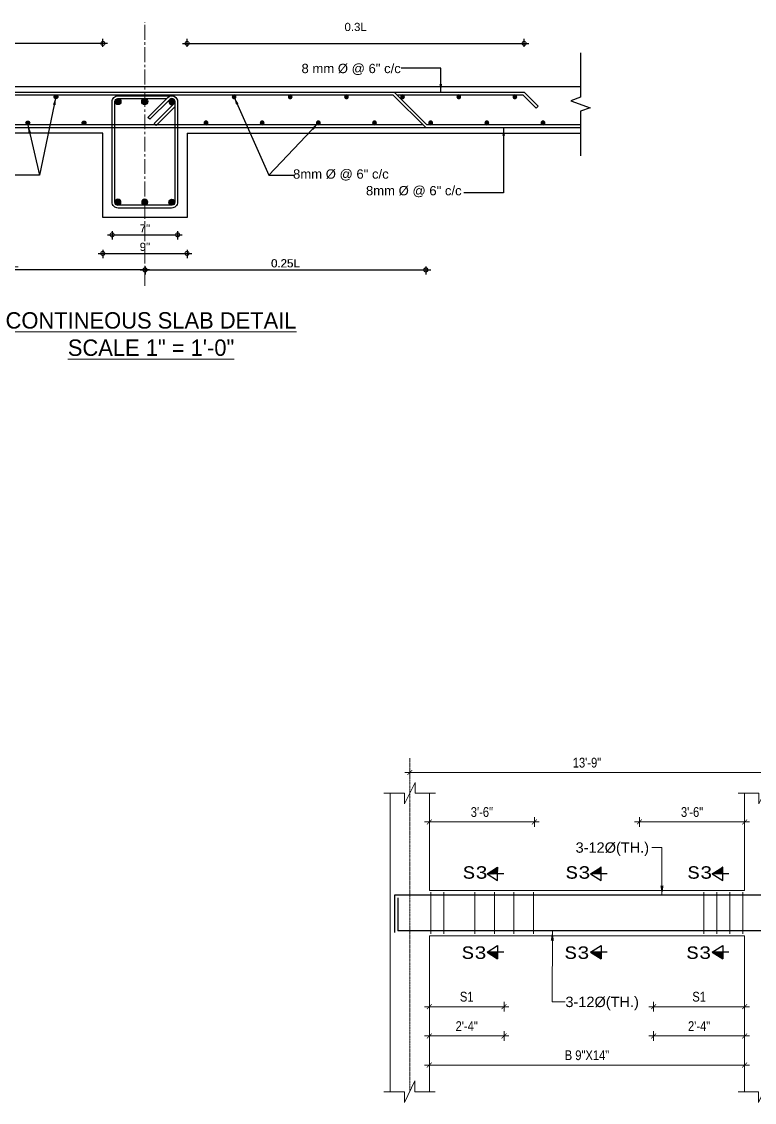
# Model space of a CAD drawing. Header units: inches. Extents: x -2812 to 9774, y -15726 to -746.
# Drawn here: x -1159 to -708, y -11394 to -10729 of the extents above; entities that cross this region are included whole.
import ezdxf

# ---------------------------------------------------------------- set-up
doc = ezdxf.new("R2010")
doc.units = ezdxf.units.IN
doc.header["$LTSCALE"] = 17
doc.header["$MEASUREMENT"] = 0
for name, pattern in [('ACAD_ISO02W100', [15, 12, -3]), ('ACAD_ISO03W100', [30, 12, -18]), ('CENTER2', [1.125, 0.75, -0.125, 0.125, -0.125])]:
    doc.linetypes.add(name, pattern=pattern)
for name, color, linetype, lineweight in [('09 CONTINUITY', 7, 'Continuous', 9), ('15 CENTER', 113, 'CENTER2', 15), ('15 TEXT', 7, 'Continuous', 15), ('20 BEAM ELEVATION', 140, 'ACAD_ISO03W100', 20), ('20 BEAM SECTION ARROW', 7, 'ACAD_ISO02W100', 20), ('20 STIRRUPS', 137, 'Continuous', 20), ('25 BOT BAR', 12, 'Continuous', 25), ('30 RENFORCEMENT', 12, 'Continuous', 30), ('CENTERLINE', 1, 'CENTER2', 5), ('Rebar', 250, 'Continuous', 30), ('RINF', 4, 'Continuous', 25), ('STIRRUPS', 4, 'Continuous', 30), ('TEXT', 231, 'Continuous', 20)]:
    doc.layers.add(name, color=color, linetype=linetype, lineweight=lineweight)
for name, color, linetype in [('border', 241, 'Continuous'), ('break line', 142, 'Continuous'), ('Dim', 1, 'Continuous')]:
    doc.layers.add(name, color=color, linetype=linetype)
doc.styles.add('1-12', font='arial.ttf', dxfattribs={"height": 1})
doc.styles.add('1-96', font='arial.ttf', dxfattribs={"height": 7})
doc.styles.add('ARIAL', font='arial.ttf')
doc.styles.add('CUNEW', font='cour.ttf')
doc.styles.add('ordinary', font='ARIALN.TTF')
doc.styles.add('TEX8', font='cour.ttf', dxfattribs={"width": 0.75})
doc.dimstyles.new('8 times', dxfattribs={"dimtxt": 7, "dimasz": 7, "dimexe": 4, "dimexo": 1, "dimgap": 2, "dimtad": 1, "dimdec": 0, "dimlfac": 0.125, "dimzin": 0, "dimdsep": 46, "dimlunit": 4, "dimtxsty": '1-96', "dimblk": 'DOTSMALL', "dimcen": 3, "dimdle": 4, "dimclrd": 256, "dimclre": 256, "dimclrt": 6, "dimadec": 0, "dimazin": 0, "dimtfac": 1, "dimtdec": 0, "dimtix": 1, "dimtofl": 0, "dimtmove": 1, "dimatfit": 3, "dimfxl": 3, "dimfxlon": 1, "dimtolj": 1, "dimtzin": 0, "dimlwd": -1, "dimlwe": -1, "dimarcsym": 0})
doc.dimstyles.new('SUREN 1', dxfattribs={"dimtxt": 0.75, "dimasz": 6, "dimexe": 1.5, "dimexo": 1.5, "dimgap": 1, "dimtad": 1, "dimdec": 1, "dimzin": 3, "dimdsep": 46, "dimlunit": 4, "dimtxsty": 'TEX8', "dimblk": 'ARCHTICK', "dimcen": 0.09375, "dimclrd": 1, "dimclre": 1, "dimclrt": 256, "dimadec": 0, "dimazin": 0, "dimtfac": 0.75, "dimtdec": 1, "dimtmove": 1, "dimatfit": 3, "dimfxl": 1, "dimtolj": 1, "dimtzin": 0, "dimlwd": 9, "dimlwe": 9, "dimarcsym": 0})
doc.dimstyles.new('SUREN 4', dxfattribs={"dimtxt": 4, "dimasz": 3, "dimexe": 3, "dimexo": 0, "dimgap": 3, "dimtad": 1, "dimdec": 0, "dimzin": 3, "dimdsep": 46, "dimlunit": 4, "dimtxsty": 'ordinary', "dimblk": 'ARCHTICK', "dimcen": 8, "dimdle": 3, "dimclrd": 1, "dimclre": 5, "dimclrt": 256, "dimadec": 3, "dimazin": 0, "dimtfac": 1, "dimtdec": 0, "dimtmove": 1, "dimatfit": 3, "dimfxl": 3, "dimfxlon": 1, "dimfrac": 1, "dimtolj": 1, "dimtzin": 0, "dimlwd": 5, "dimlwe": 5, "dimarcsym": 0})

# ---------------------------------------------------------------- blocks, each defined once
blk = doc.blocks.new('10 mm bar')
at = {"layer": 'Rebar'}
blk.add_hatch(color=256, dxfattribs=at).paths.add_polyline_path([(-0.2, 0, 1), (0.2, 0, 1)])
for q in [(-0.14, 0.14), (0, 0.2), (0.14, 0.14), (-0.2, 0), (-0.14, -0.14), (0.2, 0), (0, -0.2), (0.14, -0.14)]:
    blk.add_line((0, 0), q, dxfattribs=at)
blk.add_circle((0, 0), 0.2, dxfattribs=at)
blk = doc.blocks.new('16 mm bar')
at = {"layer": 'Rebar'}
blk.add_hatch(color=256, dxfattribs=at).paths.add_polyline_path([(-0.32, 0, 1), (0.32, 0, 1)])
for q in [(-0.32, 0), (-0.23, 0.23), (0, 0.32), (0.23, 0.23), (0.32, 0), (-0.23, -0.23), (0, -0.32), (0.23, -0.23)]:
    blk.add_line((0, 0), q, dxfattribs=at)
blk.add_circle((0, 0), 0.32, dxfattribs=at)
blk = doc.blocks.new('_DotSmall')
at = {"color": 0, "const_width": 0.5}
blk.add_lwpolyline([(-0.0625, 0, 1), (0.0625, 0, 1)], format="xyb", close=True, dxfattribs=at)
blk = doc.blocks.new('*D239')
at = {"layer": 'Defpoints', "color": 0, "transparency": 16777216}
for p in [(716.38, 285.02), (428.38, 248.23), (716.38, 243.43)]:
    blk.add_point(p, dxfattribs=at)
at = {"layer": 'Dim', "transparency": 16777216}
for p, q in [((428.38, 282.02), (428.38, 289.02)), ((716.38, 282.02), (716.38, 289.02)), ((424.38, 285.02), (720.38, 285.02))]:
    blk.add_line(p, q, dxfattribs=at)
at = {"layer": 'Dim', "transparency": 16777216, "xscale": 7, "yscale": 7, "zscale": 7, "rotation": 180}
blk.add_blockref('_DotSmall', (428.38, 285.02), dxfattribs=at)
at = {"layer": 'Dim', "transparency": 16777216, "xscale": 7, "yscale": 7, "zscale": 7}
blk.add_blockref('_DotSmall', (716.38, 285.02), dxfattribs=at)
at = {"layer": 'Dim', "color": 6, "transparency": 16777216, "insert": (572.38, 299.09), "char_height": 7, "attachment_point": 5, "style": '1-96'}
blk.add_mtext('\\A1;0.3L', dxfattribs=at)
blk = doc.blocks.new('*D240')
at = {"layer": 'Defpoints', "color": 0, "transparency": 16777216}
for p in [(68.27, 285.02), (68.27, 243.43), (356.38, 248.23)]:
    blk.add_point(p, dxfattribs=at)
at = {"layer": 'Dim', "transparency": 16777216}
for p, q in [((68.27, 282.02), (68.27, 289.02)), ((356.38, 282.02), (356.38, 289.02)), ((360.38, 285.02), (64.27, 285.02))]:
    blk.add_line(p, q, dxfattribs=at)
at = {"layer": 'Dim', "transparency": 16777216, "xscale": 7, "yscale": 7, "zscale": 7, "rotation": 180}
blk.add_blockref('_DotSmall', (68.27, 285.02), dxfattribs=at)
at = {"layer": 'Dim', "transparency": 16777216, "xscale": 7, "yscale": 7, "zscale": 7}
blk.add_blockref('_DotSmall', (356.38, 285.02), dxfattribs=at)
at = {"layer": 'Dim', "color": 6, "transparency": 16777216, "insert": (212.38, 297.41), "char_height": 7, "attachment_point": 5, "style": '1-96'}
blk.add_mtext('\\A1;0.3L', dxfattribs=at)
blk = doc.blocks.new('*D241')
at = {"layer": 'Defpoints', "color": 0, "transparency": 16777216}
for p in [(632.27, 216.23), (392.27, 136.23), (632.27, 91.33)]:
    blk.add_point(p, dxfattribs=at)
at = {"layer": 'Dim', "transparency": 16777216}
for p, q in [((392.27, 94.33), (392.27, 87.33)), ((632.27, 94.33), (632.27, 87.33)), ((388.27, 91.33), (636.27, 91.33))]:
    blk.add_line(p, q, dxfattribs=at)
at = {"layer": 'Dim', "transparency": 16777216, "xscale": 7, "yscale": 7, "zscale": 7, "rotation": 180}
blk.add_blockref('_DotSmall', (392.27, 91.33), dxfattribs=at)
at = {"layer": 'Dim', "transparency": 16777216, "xscale": 7, "yscale": 7, "zscale": 7}
blk.add_blockref('_DotSmall', (632.27, 91.33), dxfattribs=at)
at = {"layer": 'Dim', "color": 6, "transparency": 16777216, "insert": (512.27, 96.91), "char_height": 7, "attachment_point": 5, "style": '1-96'}
blk.add_mtext('\\A1;0.25L', dxfattribs=at)
blk = doc.blocks.new('*D242')
at = {"layer": 'Defpoints', "color": 0, "transparency": 16777216}
for p in [(152.27, 216.23), (392.27, 136.23), (152.27, 91.33)]:
    blk.add_point(p, dxfattribs=at)
at = {"layer": 'Dim', "transparency": 16777216}
for p, q in [((152.27, 94.33), (152.27, 87.33)), ((392.27, 94.33), (392.27, 87.33)), ((396.27, 91.33), (148.27, 91.33))]:
    blk.add_line(p, q, dxfattribs=at)
at = {"layer": 'Dim', "transparency": 16777216, "xscale": 7, "yscale": 7, "zscale": 7, "rotation": 180}
blk.add_blockref('_DotSmall', (152.27, 91.33), dxfattribs=at)
at = {"layer": 'Dim', "transparency": 16777216, "xscale": 7, "yscale": 7, "zscale": 7}
blk.add_blockref('_DotSmall', (392.27, 91.33), dxfattribs=at)
at = {"layer": 'Dim', "color": 6, "transparency": 16777216, "insert": (272.27, 96.91), "char_height": 7, "attachment_point": 5, "style": '1-96'}
blk.add_mtext('\\A1;0.25L', dxfattribs=at)
blk = doc.blocks.new('*D243')
at = {"layer": 'Defpoints', "color": 0, "transparency": 16777216}
for p in [(364.27, 147.43), (420.27, 147.43), (420.27, 121.31)]:
    blk.add_point(p, dxfattribs=at)
at = {"layer": 'Dim', "transparency": 16777216}
for p, q in [((360.27, 121.31), (424.27, 121.31)), ((364.27, 124.31), (364.27, 117.31)), ((420.27, 124.31), (420.27, 117.31))]:
    blk.add_line(p, q, dxfattribs=at)
at = {"layer": 'Dim', "transparency": 16777216, "xscale": 7, "yscale": 7, "zscale": 7, "rotation": 180}
blk.add_blockref('_DotSmall', (364.27, 121.31), dxfattribs=at)
at = {"layer": 'Dim', "transparency": 16777216, "xscale": 7, "yscale": 7, "zscale": 7}
blk.add_blockref('_DotSmall', (420.27, 121.31), dxfattribs=at)
at = {"layer": 'Dim', "color": 6, "transparency": 16777216, "insert": (392.27, 126.81), "char_height": 7, "attachment_point": 5, "style": '1-96'}
blk.add_mtext('\\A1;7"', dxfattribs=at)
blk = doc.blocks.new('*D244')
at = {"layer": 'Defpoints', "color": 0, "transparency": 16777216}
for p in [(356.27, 136.23), (428.27, 136.23), (428.27, 105.41)]:
    blk.add_point(p, dxfattribs=at)
at = {"layer": 'Dim', "transparency": 16777216}
for p, q in [((352.27, 105.41), (432.27, 105.41)), ((356.27, 108.41), (356.27, 101.41)), ((428.27, 108.41), (428.27, 101.41))]:
    blk.add_line(p, q, dxfattribs=at)
at = {"layer": 'Dim', "transparency": 16777216, "xscale": 7, "yscale": 7, "zscale": 7, "rotation": 180}
blk.add_blockref('_DotSmall', (356.27, 105.41), dxfattribs=at)
at = {"layer": 'Dim', "transparency": 16777216, "xscale": 7, "yscale": 7, "zscale": 7}
blk.add_blockref('_DotSmall', (428.27, 105.41), dxfattribs=at)
at = {"layer": 'Dim', "color": 6, "transparency": 16777216, "insert": (392.27, 110.99), "char_height": 7, "attachment_point": 5, "style": '1-96'}
blk.add_mtext('\\A1;9"', dxfattribs=at)
blk = doc.blocks.new('*D245')
at = {"layer": 'Defpoints', "color": 0, "transparency": 16777216}
for p in [(632.5, 216.23), (392.5, 136.23), (632.5, 91.33)]:
    blk.add_point(p, dxfattribs=at)
at = {"layer": 'Dim', "transparency": 16777216}
for p, q in [((392.5, 94.33), (392.5, 87.33)), ((632.5, 94.33), (632.5, 87.33)), ((388.5, 91.33), (636.5, 91.33))]:
    blk.add_line(p, q, dxfattribs=at)
at = {"layer": 'Dim', "transparency": 16777216, "xscale": 7, "yscale": 7, "zscale": 7, "rotation": 180}
blk.add_blockref('_DotSmall', (392.5, 91.33), dxfattribs=at)
at = {"layer": 'Dim', "transparency": 16777216, "xscale": 7, "yscale": 7, "zscale": 7}
blk.add_blockref('_DotSmall', (632.5, 91.33), dxfattribs=at)
at = {"layer": 'Dim', "color": 6, "transparency": 16777216, "insert": (512.5, 96.91), "char_height": 7, "attachment_point": 5, "style": '1-96'}
blk.add_mtext('\\A1;0.25L', dxfattribs=at)
blk = doc.blocks.new('_ArchTick')
at = {"color": 0, "linetype": 'ByBlock', "const_width": 0.15}
blk.add_lwpolyline([(-0.5, -0.5), (0.5, 0.5)], dxfattribs=at)
blk = doc.blocks.new('*D1271')
at = {"layer": 'Defpoints', "color": 0, "transparency": 16777216}
for p in [(16024.78, -8797.12), (16080.78, -8797.12), (16024.78, -8840.73)]:
    blk.add_point(p, dxfattribs=at)
at = {"layer": 'Dim', "color": 5, "lineweight": 5, "transparency": 16777216}
for p, q in [((16024.78, -8837.73), (16024.78, -8843.73)), ((16080.78, -8837.73), (16080.78, -8843.73))]:
    blk.add_line(p, q, dxfattribs=at)
at = {"layer": 'Dim', "color": 1, "lineweight": 5, "transparency": 16777216}
blk.add_line((16083.78, -8840.73), (16021.78, -8840.73), dxfattribs=at)
at = {"layer": 'Dim', "color": 1, "lineweight": 5, "transparency": 16777216, "xscale": 3, "yscale": 3, "zscale": 3, "rotation": 180}
blk.add_blockref('_ArchTick', (16024.78, -8840.73), dxfattribs=at)
at = {"layer": 'Dim', "color": 1, "lineweight": 5, "transparency": 16777216, "xscale": 3, "yscale": 3, "zscale": 3}
blk.add_blockref('_ArchTick', (16080.78, -8840.73), dxfattribs=at)
at = {"layer": 'Dim', "transparency": 16777216, "insert": (16052.78, -8834.62), "char_height": 6, "attachment_point": 5, "style": 'ordinary'}
blk.add_mtext('\\A1;S1', dxfattribs=at)
blk = doc.blocks.new('*D1272')
at = {"layer": 'Defpoints', "color": 0, "transparency": 16777216}
for p in [(16024.78, -8797.12), (16080.78, -8797.12), (16080.78, -8858.73)]:
    blk.add_point(p, dxfattribs=at)
at = {"layer": 'Dim', "color": 1, "lineweight": 5, "transparency": 16777216}
blk.add_line((16021.78, -8858.73), (16083.78, -8858.73), dxfattribs=at)
at = {"layer": 'Dim', "color": 5, "lineweight": 5, "transparency": 16777216}
for p, q in [((16024.78, -8855.73), (16024.78, -8861.73)), ((16080.78, -8855.73), (16080.78, -8861.73))]:
    blk.add_line(p, q, dxfattribs=at)
at = {"layer": 'Dim', "color": 1, "lineweight": 5, "transparency": 16777216, "xscale": 3, "yscale": 3, "zscale": 3, "rotation": 180}
blk.add_blockref('_ArchTick', (16024.78, -8858.73), dxfattribs=at)
at = {"layer": 'Dim', "color": 1, "lineweight": 5, "transparency": 16777216, "xscale": 3, "yscale": 3, "zscale": 3}
blk.add_blockref('_ArchTick', (16080.78, -8858.73), dxfattribs=at)
at = {"layer": 'Dim', "transparency": 16777216, "insert": (16052.78, -8852.72), "char_height": 6, "attachment_point": 5, "style": 'ordinary'}
blk.add_mtext('\\A1;2\'-4"', dxfattribs=at)
blk = doc.blocks.new('*D1273')
at = {"layer": 'Defpoints', "color": 0, "transparency": 16777216}
for p in [(15886.78, -8797.12), (15932.78, -8797.12), (15932.78, -8840.73)]:
    blk.add_point(p, dxfattribs=at)
at = {"layer": 'Dim', "color": 5, "lineweight": 5, "transparency": 16777216}
for p, q in [((15886.78, -8837.73), (15886.78, -8843.73)), ((15932.78, -8837.73), (15932.78, -8843.73))]:
    blk.add_line(p, q, dxfattribs=at)
at = {"layer": 'Dim', "color": 1, "lineweight": 5, "transparency": 16777216}
blk.add_line((15883.78, -8840.73), (15935.78, -8840.73), dxfattribs=at)
at = {"layer": 'Dim', "color": 1, "lineweight": 5, "transparency": 16777216, "xscale": 3, "yscale": 3, "zscale": 3, "rotation": 180}
blk.add_blockref('_ArchTick', (15886.78, -8840.73), dxfattribs=at)
at = {"layer": 'Dim', "color": 1, "lineweight": 5, "transparency": 16777216, "xscale": 3, "yscale": 3, "zscale": 3}
blk.add_blockref('_ArchTick', (15932.78, -8840.73), dxfattribs=at)
at = {"layer": 'Dim', "transparency": 16777216, "insert": (15909.78, -8834.62), "char_height": 6, "attachment_point": 5, "style": 'ordinary'}
blk.add_mtext('\\A1;S1', dxfattribs=at)
blk = doc.blocks.new('*D1274')
at = {"layer": 'Defpoints', "color": 0, "transparency": 16777216}
for p in [(15886.78, -8797.12), (15932.78, -8797.12), (15932.78, -8858.73)]:
    blk.add_point(p, dxfattribs=at)
at = {"layer": 'Dim', "color": 1, "lineweight": 5, "transparency": 16777216}
blk.add_line((15883.78, -8858.73), (15935.78, -8858.73), dxfattribs=at)
at = {"layer": 'Dim', "color": 5, "lineweight": 5, "transparency": 16777216}
for p, q in [((15886.78, -8855.73), (15886.78, -8861.73)), ((15932.78, -8855.73), (15932.78, -8861.73))]:
    blk.add_line(p, q, dxfattribs=at)
at = {"layer": 'Dim', "color": 1, "lineweight": 5, "transparency": 16777216, "xscale": 3, "yscale": 3, "zscale": 3, "rotation": 180}
blk.add_blockref('_ArchTick', (15886.78, -8858.73), dxfattribs=at)
at = {"layer": 'Dim', "color": 1, "lineweight": 5, "transparency": 16777216, "xscale": 3, "yscale": 3, "zscale": 3}
blk.add_blockref('_ArchTick', (15932.78, -8858.73), dxfattribs=at)
at = {"layer": 'Dim', "transparency": 16777216, "insert": (15909.78, -8852.72), "char_height": 6, "attachment_point": 5, "style": 'ordinary'}
blk.add_mtext('\\A1;2\'-4"', dxfattribs=at)
blk = doc.blocks.new('*D1275')
at = {"layer": 'Defpoints', "color": 0, "transparency": 16777216}
for p in [(15886.78, -8876.73), (15886.78, -8876.73), (16080.78, -8876.73)]:
    blk.add_point(p, dxfattribs=at)
at = {"layer": 'Dim', "color": 1, "lineweight": 5, "transparency": 16777216}
blk.add_line((16083.78, -8876.73), (15883.78, -8876.73), dxfattribs=at)
at = {"layer": 'Dim', "color": 5, "lineweight": 5, "transparency": 16777216}
for p, q in [((15886.78, -8876.73), (15886.78, -8873.73)), ((16080.78, -8876.73), (16080.78, -8873.73))]:
    blk.add_line(p, q, dxfattribs=at)
at = {"layer": 'Dim', "color": 1, "lineweight": 5, "transparency": 16777216, "xscale": 3, "yscale": 3, "zscale": 3, "rotation": 180}
blk.add_blockref('_ArchTick', (15886.78, -8876.73), dxfattribs=at)
at = {"layer": 'Dim', "color": 1, "lineweight": 5, "transparency": 16777216, "xscale": 3, "yscale": 3, "zscale": 3}
blk.add_blockref('_ArchTick', (16080.78, -8876.73), dxfattribs=at)
at = {"layer": 'Dim', "transparency": 16777216, "insert": (15983.78, -8870.66), "char_height": 6, "attachment_point": 5, "style": 'ordinary'}
blk.add_mtext('\\A1;B 9"X14"', dxfattribs=at)
blk = doc.blocks.new('*D1279')
at = {"layer": 'Defpoints', "color": 0, "transparency": 16777216}
for p in [(15874.78, -8687.64), (16092.78, -8687.64), (16092.78, -8696.54)]:
    blk.add_point(p, dxfattribs=at)
at = {"layer": 'Dim', "color": 1, "lineweight": 5, "transparency": 16777216}
blk.add_line((15871.78, -8696.54), (16095.78, -8696.54), dxfattribs=at)
at = {"layer": 'Dim', "color": 5, "lineweight": 5, "transparency": 16777216}
for p, q in [((15874.78, -8693.54), (15874.78, -8699.54)), ((16092.78, -8693.54), (16092.78, -8699.54))]:
    blk.add_line(p, q, dxfattribs=at)
at = {"layer": 'Dim', "color": 1, "lineweight": 5, "transparency": 16777216, "xscale": 3, "yscale": 3, "zscale": 3, "rotation": 180}
blk.add_blockref('_ArchTick', (15874.78, -8696.54), dxfattribs=at)
at = {"layer": 'Dim', "color": 1, "lineweight": 5, "transparency": 16777216, "xscale": 3, "yscale": 3, "zscale": 3}
blk.add_blockref('_ArchTick', (16092.78, -8696.54), dxfattribs=at)
at = {"layer": 'Dim', "transparency": 16777216, "insert": (15983.78, -8690.48), "char_height": 6, "attachment_point": 5, "style": 'ordinary'}
blk.add_mtext('\\A1;13\'-9"', dxfattribs=at)
blk = doc.blocks.new('*D1280')
at = {"layer": 'Defpoints', "color": 0, "transparency": 16777216}
for p in [(16016.11, -8726.95), (16080.78, -8769.12), (16016.11, -8773.63, 0)]:
    blk.add_point(p, dxfattribs=at)
at = {"layer": 'Dim', "color": 5, "lineweight": 5, "transparency": 16777216}
for p, q in [((16016.11, -8729.95), (16016.11, -8723.95)), ((16080.78, -8729.95), (16080.78, -8723.95))]:
    blk.add_line(p, q, dxfattribs=at)
at = {"layer": 'Dim', "color": 1, "lineweight": 5, "transparency": 16777216}
blk.add_line((16083.78, -8726.95), (16013.11, -8726.95), dxfattribs=at)
at = {"layer": 'Dim', "color": 1, "lineweight": 5, "transparency": 16777216, "xscale": 3, "yscale": 3, "zscale": 3, "rotation": 180}
blk.add_blockref('_ArchTick', (16016.11, -8726.95), dxfattribs=at)
at = {"layer": 'Dim', "color": 1, "lineweight": 5, "transparency": 16777216, "xscale": 3, "yscale": 3, "zscale": 3}
blk.add_blockref('_ArchTick', (16080.78, -8726.95), dxfattribs=at)
at = {"layer": 'Dim', "transparency": 16777216, "insert": (16048.45, -8720.89), "char_height": 6, "attachment_point": 5, "style": 'ordinary'}
blk.add_mtext('\\A1;3\'-6"', dxfattribs=at)
blk = doc.blocks.new('*D1281')
at = {"layer": 'Defpoints', "color": 0, "transparency": 16777216}
for p in [(15886.78, -8726.95), (15951.45, -8769.12), (15886.78, -8773.63, 0)]:
    blk.add_point(p, dxfattribs=at)
at = {"layer": 'Dim', "color": 5, "lineweight": 5, "transparency": 16777216}
for p, q in [((15886.78, -8729.95), (15886.78, -8723.95)), ((15951.45, -8729.95), (15951.45, -8723.95))]:
    blk.add_line(p, q, dxfattribs=at)
at = {"layer": 'Dim', "color": 1, "lineweight": 5, "transparency": 16777216}
blk.add_line((15954.45, -8726.95), (15883.78, -8726.95), dxfattribs=at)
at = {"layer": 'Dim', "color": 1, "lineweight": 5, "transparency": 16777216, "xscale": 3, "yscale": 3, "zscale": 3, "rotation": 180}
blk.add_blockref('_ArchTick', (15886.78, -8726.95), dxfattribs=at)
at = {"layer": 'Dim', "color": 1, "lineweight": 5, "transparency": 16777216, "xscale": 3, "yscale": 3, "zscale": 3}
blk.add_blockref('_ArchTick', (15951.45, -8726.95), dxfattribs=at)
at = {"layer": 'Dim', "transparency": 16777216, "insert": (15919.11, -8720.89), "char_height": 6, "attachment_point": 5, "style": 'ordinary'}
blk.add_mtext('\\A1;3\'-6"', dxfattribs=at)
blk = doc.blocks.new('middle slab')
at = {"layer": 'border'}
for p, q in [((20.27, 248.23), (764.5, 248.23)), ((356.27, 208.23), (20.27, 208.23)), ((428.27, 208.23), (764.5, 208.23))]:
    blk.add_line(p, q, dxfattribs=at)
blk.add_lwpolyline([(428.27, 208.23), (428.27, 136.23), (356.27, 136.23), (356.27, 208.23)], dxfattribs=at)
at = {"layer": 'break line'}
for points in [[(20.27, 272.23), (20.27, 234.23), (12.02, 231.23), (28.51, 225.23), (20.27, 222.23), (20.27, 184.23)], [(764.5, 277), (764.5, 239), (756.26, 236), (772.75, 230), (764.5, 227), (764.5, 189)]]:
    blk.add_lwpolyline(points, dxfattribs=at)
at = {"layer": 'CENTERLINE'}
blk.add_line((392.27, 77.73), (392.27, 303.2), dxfattribs=at)
at = {"layer": 'Rebar'}
for p, q in [((68.27, 243.43), (56.25, 231.41)), ((69.26, 241.03), (57.95, 229.71)), ((68.27, 243.43), (716.27, 243.43)), ((69.26, 241.03), (176.87, 241.03)), ((151.27, 215.43), (179.27, 243.43)), ((152.27, 213.03), (180.27, 241.03)), ((180.27, 241.03), (604.27, 241.03)), ((632.27, 213.03), (604.27, 241.03)), ((633.26, 215.43), (605.26, 243.43)), ((607.66, 241.03), (715.27, 241.03)), ((715.27, 241.03), (726.58, 229.71)), ((716.27, 243.43), (728.28, 231.41)), ((57.95, 229.71), (56.25, 231.41)), ((726.58, 229.71), (728.28, 231.41)), ((151.27, 215.43), (20.27, 215.43)), ((20.27, 213.03), (764.5, 213.03)), ((629.87, 215.43), (154.67, 215.43)), ((764.5, 215.43), (633.26, 215.43))]:
    blk.add_line(p, q, dxfattribs=at)
at = {"layer": 'STIRRUPS'}
blk.add_lwpolyline([(415.15, 144.23), (369.39, 144.23, -0.414214), (364.27, 149.35), (364.27, 235.11, -0.414214), (369.39, 240.23), (415.15, 240.23, -0.414214), (420.27, 235.11), (420.27, 149.35, -0.414214)], format="xyb", close=True, dxfattribs=at)
for points in [[(415.31, 237.83), (415.31, 237.83, -0.414214), (417.87, 235.27), (417.87, 149.19, -0.414214), (415.31, 146.63), (369.23, 146.63, -0.414214), (366.67, 149.19), (366.67, 235.27, -0.414214), (369.23, 237.83), (410.85, 237.83)], [(417.87, 230.81), (401.84, 214.79), (400.14, 216.48), (417.12, 233.45, 1), (413.5, 237.08), (396.52, 220.1), (394.83, 221.8), (411.8, 238.77, -0.673981), (420.26, 235.19, -0.673981)]]:
    blk.add_lwpolyline(points, format="xyb", dxfattribs=at)
at = {"layer": 'Rebar', "yscale": 8, "zscale": 8}
for name, p, xscale in [('10 mm bar', (76.27, 239.43), 8), ('10 mm bar', (124.27, 239.43), 8), ('10 mm bar', (172.27, 239.43), 8), ('10 mm bar', (220.27, 239.43), 8), ('10 mm bar', (268.27, 239.43), 8), ('10 mm bar', (316.27, 239.43), 8), ('10 mm bar', (468.5, 239.43), -8), ('10 mm bar', (516.5, 239.43), -8), ('10 mm bar', (564.5, 239.43), -8), ('10 mm bar', (612.5, 239.43), -8), ('10 mm bar', (660.5, 239.43), -8), ('10 mm bar', (708.5, 239.43), -8), ('16 mm bar', (369.23, 235.27), 8), ('16 mm bar', (392.11, 235.27), 8), ('16 mm bar', (415.31, 235.27), -8), ('10 mm bar', (52.27, 217.03), 8), ('10 mm bar', (100.27, 217.03), 8), ('10 mm bar', (148.27, 217.03), 8), ('10 mm bar', (196.27, 217.03), 8), ('10 mm bar', (244.27, 217.03), 8), ('10 mm bar', (292.27, 217.03), 8), ('10 mm bar', (340.27, 217.03), 8), ('10 mm bar', (444.5, 217.03), -8), ('10 mm bar', (492.5, 217.03), -8), ('10 mm bar', (540.5, 217.03), -8), ('10 mm bar', (588.5, 217.03), -8), ('10 mm bar', (636.5, 217.03), -8), ('10 mm bar', (684.5, 217.03), -8), ('10 mm bar', (732.5, 217.03), -8)]:
    blk.add_blockref(name, p, dxfattribs=dict(at, xscale=xscale))
at = {"layer": 'Rebar', "yscale": 8, "zscale": 8, "rotation": 180}
for p, xscale in [((369.23, 149.19), -8), ((392.11, 149.19), -8), ((415.31, 149.19), 8)]:
    blk.add_blockref('16 mm bar', p, dxfattribs=dict(at, xscale=xscale))
at = {"layer": 'TEXT', "char_height": 8, "style": '1-12'}
for s, insert, width, attachment_point in [('8 mm %%C @ 6" c/c', (217.2, 261.39), 139.2248, 8), ('8 mm %%C @ 6" c/c', (568.55, 258), 139.2248, 8), ('8mm %%C @ 6" c/c', (232.63, 177.33), 139.2248, 2), ('8mm %%C @ 6" c/c', (559.76, 177.33), 123.5064, 2), ('8 mm %%C @ 6" c/c', (186.03, 162.88), 139.2248, 2), ('8mm %%C @ 6" c/c', (622.07, 163.09), 139.2248, 2)]:
    blk.add_mtext(s, dxfattribs=dict(at, insert=insert, width=width, attachment_point=attachment_point))
at = {"layer": 'TEXT', "insert": (397.53, 17.59), "char_height": 14, "width": 371.3549, "attachment_point": 8}
blk.add_mtext('{\\LCONTINEOUS SLAB DETAIL\\PSCALE 1" = 1\'-0"}', dxfattribs=at)
at = {"layer": 'Dim'}
dim = blk.add_linear_dim(base=(68.27, 285.02), p1=(356.38, 248.23), p2=(68.27, 243.43), angle=180, text='0.3L', dimstyle='8 times', dxfattribs=at)
dim.commit()
dim.dimension.update_dxf_attribs({"geometry": '*D240', "text_midpoint": (212.38, 291.84), "dimtype": 128})
dim = blk.add_linear_dim(base=(716.38, 285.02), p1=(428.38, 248.23), p2=(716.38, 243.43), text='0.3L', dimstyle='8 times', dxfattribs=at)
dim.commit()
dim.dimension.update_dxf_attribs({"geometry": '*D239', "text_midpoint": (572.38, 293.51), "dimtype": 128})
dim = blk.add_linear_dim(base=(152.27, 91.33), p1=(392.27, 136.23), p2=(152.27, 216.23), angle=180, text='0.25L', dimstyle='8 times', dxfattribs=at)
dim.commit()
dim.dimension.update_dxf_attribs({"geometry": '*D242', "text_midpoint": (272.27, 96.91)})
for base, p1, p2, picture, middle in [((632.27, 91.33), (392.27, 136.23), (632.27, 216.23), '*D241', (512.27, 96.91)), ((632.5, 91.33), (392.5, 136.23), (632.5, 216.23), '*D245', (512.5, 96.91))]:
    dim = blk.add_linear_dim(base=base, p1=p1, p2=p2, text='0.25L', dimstyle='8 times', dxfattribs=at)
    dim.commit()
    dim.dimension.update_dxf_attribs({"geometry": picture, "text_midpoint": middle})
for base, p1, p2, picture, middle in [((420.27, 121.31), (364.27, 147.43), (420.27, 147.43), '*D243', (392.27, 126.81)), ((428.27, 105.41), (356.27, 136.23), (428.27, 136.23), '*D244', (392.27, 110.99))]:
    dim = blk.add_linear_dim(base=base, p1=p1, p2=p2, dimstyle='8 times', dxfattribs=at)
    dim.commit()
    dim.dimension.update_dxf_attribs({"geometry": picture, "text_midpoint": middle})
for points in [[(105.87, 243.43), (105.87, 267.14), (163.3, 267.14)], [(645.15, 243.43), (645.15, 263.75), (611.4, 263.75)], [(316.27, 239.43), (302.16, 172.26)], [(468.38, 239.54), (498.09, 172.26)], [(117.2, 213.03), (117.2, 159.47), (139.6, 159.47)], [(292.27, 215.43), (302.16, 172.26), (280.8, 172.26)], [(540.5, 217.03), (498.09, 172.26), (519.44, 172.26)], [(698.88, 213.03), (698.88, 157.35), (664.91, 157.35)]]:
    blk.add_leader(points, dimstyle='8 times', dxfattribs=at)
blk = doc.blocks.new('BS3')
at = {"layer": 'RINF'}
h = blk.add_hatch(dxfattribs=at)
h.set_pattern_fill('ANSI31', color=1, scale=0.029257, style=0)
h.set_pattern_definition([(135.000000013, (-52728.9968396, -24147.547023), (0.00271529004177, 0.00271529004057), [])])
h.paths.add_polyline_path([(15928.81, -8754.82), (15922.4, -8758.91), (15928.81, -8758.91)])
h = blk.add_hatch(dxfattribs=at)
h.set_pattern_fill('ANSI31', color=1, scale=0.029257, style=0)
h.set_pattern_definition([(135.000000013, (-52792.6307775, -24147.547023), (0.00271529004177, 0.00271529004057), [])])
h.paths.add_polyline_path([(15992.44, -8754.82), (15986.03, -8758.91), (15992.44, -8758.91)])
h = blk.add_hatch(dxfattribs=at)
h.set_pattern_fill('ANSI31', color=1, scale=0.029257, style=0)
h.set_pattern_definition([(135.000000013, (-52867.4710388, -24147.547023), (0.00271529004177, 0.00271529004057), [])])
h.paths.add_polyline_path([(16067.28, -8754.82), (16060.87, -8758.91), (16067.28, -8758.91)])
h = blk.add_hatch(dxfattribs=at)
h.set_pattern_fill('ANSI31', color=1, scale=1.6, style=0)
h.set_pattern_definition([(135.000000013, (-3777802.60724, -825940.36753), (0.148492424155, 0.148492424089), [])])
h.paths.add_polyline_path([(15928.81, -8811.31), (15922.4, -8807.22), (15928.81, -8807.22)])
h = blk.add_hatch(dxfattribs=at)
h.set_pattern_fill('ANSI31', color=1, scale=1.6, style=0)
h.set_pattern_definition([(135.000000013, (-3777866.24117, -825940.36753), (0.148492424155, 0.148492424089), [])])
h.paths.add_polyline_path([(15992.44, -8811.31), (15986.03, -8807.22), (15992.44, -8807.22)])
h = blk.add_hatch(dxfattribs=at)
h.set_pattern_fill('ANSI31', color=1, scale=1.6, style=0)
h.set_pattern_definition([(135.000000013, (-3777941.08143, -825940.36753), (0.148492424155, 0.148492424089), [])])
h.paths.add_polyline_path([(16067.28, -8811.31), (16060.87, -8807.22), (16067.28, -8807.22)])
at = {"layer": '09 CONTINUITY', "color": 2, "lineweight": 5, "ltscale": 25, "elevation": 0}
for points in [[(15890.5, -8709.29), (15877.99, -8709.29), (15877.99, -8702.66), (15871.46, -8715.84), (15871.46, -8709.29), (15858.88, -8709.29)], [(16108.5, -8709.29), (16095.99, -8709.29), (16095.99, -8702.66), (16089.46, -8715.84), (16089.46, -8709.29), (16076.88, -8709.29)], [(15890.45, -8893.12), (15877.95, -8893.12), (15877.95, -8886.49), (15871.41, -8899.67), (15871.41, -8893.12), (15858.83, -8893.12)], [(16108.45, -8893.12), (16095.95, -8893.12), (16095.95, -8886.49), (16089.41, -8899.67), (16089.41, -8893.12), (16076.83, -8893.12)]]:
    blk.add_lwpolyline(points, dxfattribs=at)
at = {"layer": '15 CENTER', "ltscale": 0.05}
blk.add_line((15874.78, -8687.64, 0), (15874.78, -8892.88, 0), dxfattribs=at)
at = {"layer": '20 BEAM ELEVATION', "linetype": 'ByBlock', "ltscale": 20}
for p, q in [((15862.78, -8709.29, 0), (15862.78, -8797.12, 0)), ((15886.78, -8709.29, 0), (15886.78, -8769.12, 0)), ((16080.78, -8709.29, 0), (16080.78, -8769.12, 0)), ((16080.78, -8769.12, 0), (15886.78, -8769.12, 0)), ((15862.78, -8797.12, 0), (15862.78, -8893.12, 0)), ((15886.78, -8797.12, 0), (15886.78, -8893.12, 0)), ((16080.78, -8797.12, 0), (15886.78, -8797.12, 0)), ((16080.78, -8797.12, 0), (16080.78, -8893.12, 0))]:
    blk.add_line(p, q, dxfattribs=at)
at = {"layer": '20 STIRRUPS'}
for p, q in [((15887.66, -8770.18, 0), (15887.66, -8795.96, 0)), ((15895.66, -8770.18, 0), (15895.66, -8795.96, 0)), ((15914.79, -8770.18, 0), (15914.79, -8795.96, 0)), ((15926.79, -8770.18, 0), (15926.79, -8795.96, 0)), ((15938.79, -8770.18, 0), (15938.79, -8795.96, 0)), ((15950.79, -8770.18, 0), (15950.79, -8795.96, 0)), ((16055.59, -8770.18, 0), (16055.59, -8795.96, 0)), ((16063.59, -8770.18, 0), (16063.59, -8795.96, 0)), ((16071.59, -8770.18, 0), (16071.59, -8795.96, 0)), ((16079.59, -8770.18, 0), (16079.59, -8795.96, 0))]:
    blk.add_line(p, q, dxfattribs=at)
at = {"layer": '30 RENFORCEMENT', "lineweight": 30, "ltscale": 0.75}
for p, q in [((16080.78, -8772.15, 0), (15865.31, -8772.15, 0)), ((15865.31, -8772.15, 0), (15865.31, -8795.04, 0)), ((16281.09, -8772.14, 0), (16080.78, -8772.15, 0)), ((15867.31, -8773.68, 0), (15867.31, -8794.12, 0)), ((16080.78, -8794.12, 0), (15867.31, -8794.12, 0)), ((16279.09, -8794.1), (16080.78, -8794.12, 0))]:
    blk.add_line(p, q, dxfattribs=at)
at = {"layer": 'RINF', "color": 1}
for p, q in [((15922.4, -8758.91, 0), (15928.81, -8754.82, 0)), ((15932.54, -8758.91, 0), (15922.4, -8758.91, 0)), ((15922.4, -8758.91, 0), (15928.81, -8763, 0)), ((15928.81, -8763, 0), (15928.81, -8754.82, 0)), ((15986.03, -8758.91, 0), (15992.44, -8754.82, 0)), ((15996.18, -8758.91, 0), (15986.03, -8758.91, 0)), ((15986.03, -8758.91, 0), (15992.44, -8763, 0)), ((15992.44, -8763, 0), (15992.44, -8754.82, 0)), ((16060.87, -8758.91, 0), (16067.28, -8754.82, 0)), ((16071.02, -8758.91, 0), (16060.87, -8758.91, 0)), ((16060.87, -8758.91, 0), (16067.28, -8763, 0)), ((16067.28, -8763, 0), (16067.28, -8754.82, 0)), ((15922.4, -8807.22, 0), (15928.81, -8803.13, 0)), ((15928.81, -8803.13, 0), (15928.81, -8811.31, 0)), ((15986.03, -8807.22, 0), (15992.44, -8803.13, 0)), ((15992.44, -8803.13, 0), (15992.44, -8811.31, 0)), ((16060.87, -8807.22, 0), (16067.28, -8803.13, 0)), ((16067.28, -8803.13, 0), (16067.28, -8811.31, 0)), ((15932.54, -8807.22, 0), (15922.4, -8807.22, 0)), ((15922.4, -8807.22, 0), (15928.81, -8811.31, 0)), ((15996.18, -8807.22, 0), (15986.03, -8807.22, 0)), ((15986.03, -8807.22, 0), (15992.44, -8811.31, 0)), ((16071.02, -8807.22, 0), (16060.87, -8807.22, 0)), ((16060.87, -8807.22, 0), (16067.28, -8811.31, 0))]:
    blk.add_line(p, q, dxfattribs=at)
at = {"layer": '15 TEXT', "style": 'ARIAL'}
for p in [(15976.77, -8745.94, 0), (15970.52, -8840.98, 0)]:
    blk.add_text('3-12%%C(TH.)', height=6.4, dxfattribs=at).set_placement(p)
at = {"layer": '20 BEAM SECTION ARROW', "color": 2, "style": 'CUNEW'}
for p in [(15907.32, -8761.93, 0), (15970.61, -8761.93, 0), (16045.56, -8761.93, 0), (15906.68, -8811.3, 0), (15969.97, -8811.3, 0), (16044.92, -8811.3, 0)]:
    blk.add_text('S3', height=7.68, rotation=0, dxfattribs=at).set_placement(p)
at = {"layer": 'Dim'}
for base, p1, p2, text, picture, middle in [((16092.78, -8696.54, 0), (15874.78, -8687.64, 0), (16092.78, -8687.64, 0), '13\'-9"', '*D1279', (15983.78, -8690.48, 0)), ((15886.78, -8726.95, 0), (15951.45, -8769.12, 0), (15886.78, -8773.63, 0), '3\'-6"', '*D1281', (15919.11, -8720.89, 0)), ((16016.11, -8726.95, 0), (16080.78, -8769.12, 0), (16016.11, -8773.63, 0), '3\'-6"', '*D1280', (16048.45, -8720.89, 0)), ((15932.78, -8840.73, 0), (15886.78, -8797.12, 0), (15932.78, -8797.12, 0), 'S1', '*D1273', (15909.78, -8834.62, 0)), ((15932.78, -8858.73, 0), (15886.78, -8797.12, 0), (15932.78, -8797.12, 0), '2\'-4"', '*D1274', (15909.78, -8852.72, 0)), ((16024.78, -8840.73, 0), (16080.78, -8797.12, 0), (16024.78, -8797.12, 0), 'S1', '*D1271', (16052.78, -8834.62, 0)), ((16080.78, -8858.73, 0), (16024.78, -8797.12, 0), (16080.78, -8797.12, 0), '2\'-4"', '*D1272', (16052.78, -8852.72, 0)), ((15886.78, -8876.73, 0), (16080.78, -8876.73, 0), (15886.78, -8876.73, 0), 'B 9"X14"', '*D1275', (15983.78, -8870.66, 0))]:
    dim = blk.add_linear_dim(base=base, p1=p1, p2=p2, angle=180, text=text, dimstyle='SUREN 4', override={"dimtxt": 6}, dxfattribs=at)
    dim.commit()
    dim.dimension.update_dxf_attribs({"geometry": picture, "text_midpoint": middle})
at = {"layer": '15 TEXT'}
for points in [[(16029.93, -8772.12, 0), (16029.94, -8742.78, 0), (16023.76, -8742.78, 0)], [(15962.48, -8794.12, 0), (15962.45, -8837.73, 0), (15970.41, -8837.73, 0)]]:
    blk.add_leader(points, dimstyle='SUREN 1', dxfattribs=at)

msp = doc.modelspace()

# ---------------------------------------------------------------- block references
at = {"xscale": 0.7200000000002547, "yscale": 0.7200000000002547, "zscale": 0.7200000000002547}
msp.add_blockref('middle slab', (-1365.37, -10947.15), dxfattribs=at)
at = {"layer": '25 BOT BAR'}
msp.add_blockref('BS3', (-16794.69, -2494.41, 0), dxfattribs=at)

doc.saveas('drawing.dxf')
